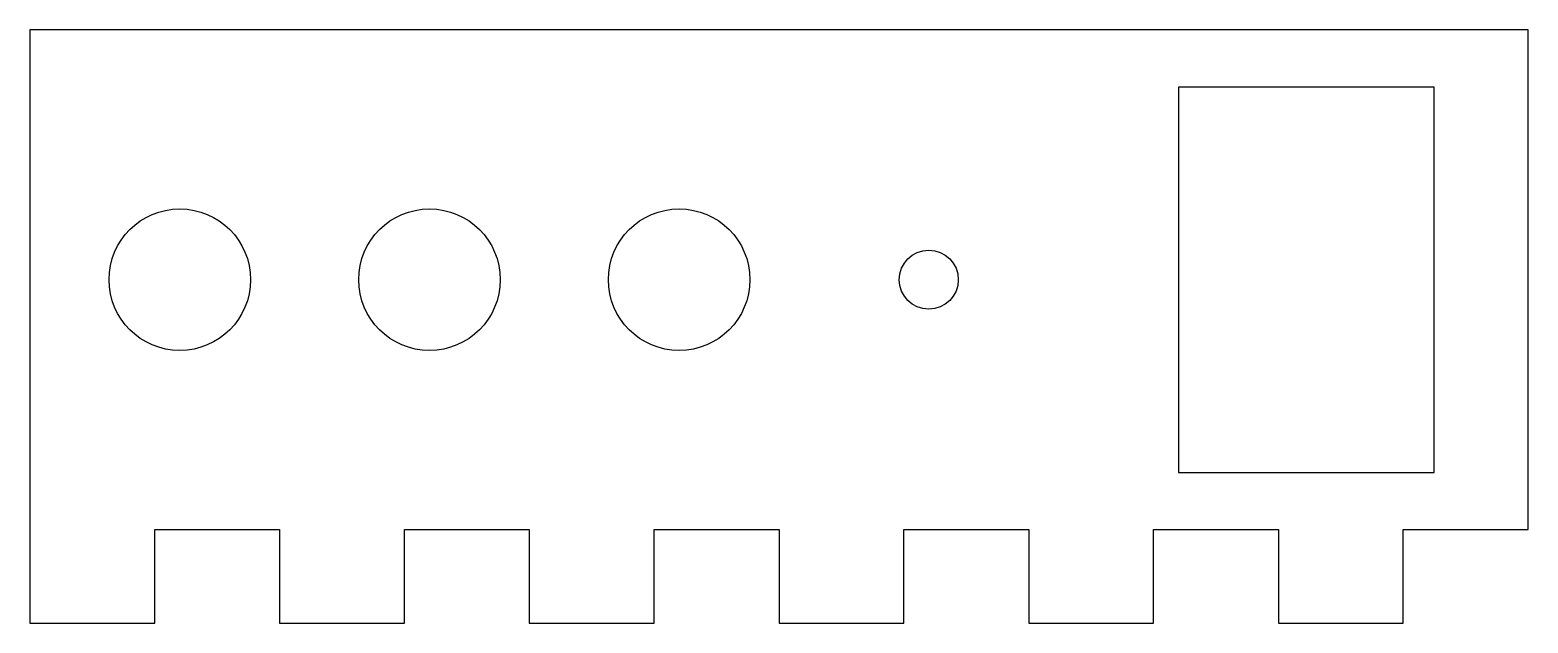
# Model space of a CAD drawing. Header units: inches. Extents: x 0 to 3, y -0.19 to 1.
import ezdxf

# ---------------------------------------------------------------- set-up
doc = ezdxf.new("R2010")
doc.units = ezdxf.units.IN
doc.header["$MEASUREMENT"] = 0

msp = doc.modelspace()

# ---------------------------------------------------------------- linework, layer by layer
at = {"color": 7, "linetype": 'Continuous', "lineweight": 25}
for p, q in [((0, 1), (0, -0.1875)), ((3, 1), (0, 1)), ((3, 0), (3, 1)), ((2.3, 0.8858), (2.3, 0.1142)), ((2.8118, 0.8858), (2.3, 0.8858)), ((2.8118, 0.1142), (2.8118, 0.8858)), ((2.3, 0.1142), (2.8118, 0.1142)), ((0.25, -0.1875), (0.25, 0)), ((0.25, 0), (0.5, 0)), ((0.5, 0), (0.5, -0.1875)), ((0.75, -0.1875), (0.75, 0)), ((0.75, 0), (1, 0)), ((1, 0), (1, -0.1875)), ((1.25, -0.1875), (1.25, 0)), ((1.25, 0), (1.5, 0)), ((1.5, 0), (1.5, -0.1875)), ((1.75, -0.1875), (1.75, 0)), ((1.75, 0), (2, 0)), ((2, 0), (2, -0.1875)), ((2.25, -0.1875), (2.25, 0)), ((2.25, 0), (2.5, 0)), ((2.5, 0), (2.5, -0.1875)), ((2.75, -0.1875), (2.75, 0)), ((2.75, 0), (3, 0)), ((0, -0.1875), (0.25, -0.1875)), ((0.5, -0.1875), (0.75, -0.1875)), ((1, -0.1875), (1.25, -0.1875)), ((1.5, -0.1875), (1.75, -0.1875)), ((2, -0.1875), (2.25, -0.1875)), ((2.5, -0.1875), (2.75, -0.1875))]:
    msp.add_line(p, q, dxfattribs=at)
for centre, radius in [((0.3, 0.5), 0.1417), ((0.8, 0.5), 0.1417), ((1.3, 0.5), 0.1417), ((1.8, 0.5), 0.0591)]:
    msp.add_circle(centre, radius, dxfattribs=at)

doc.saveas('drawing.dxf')
